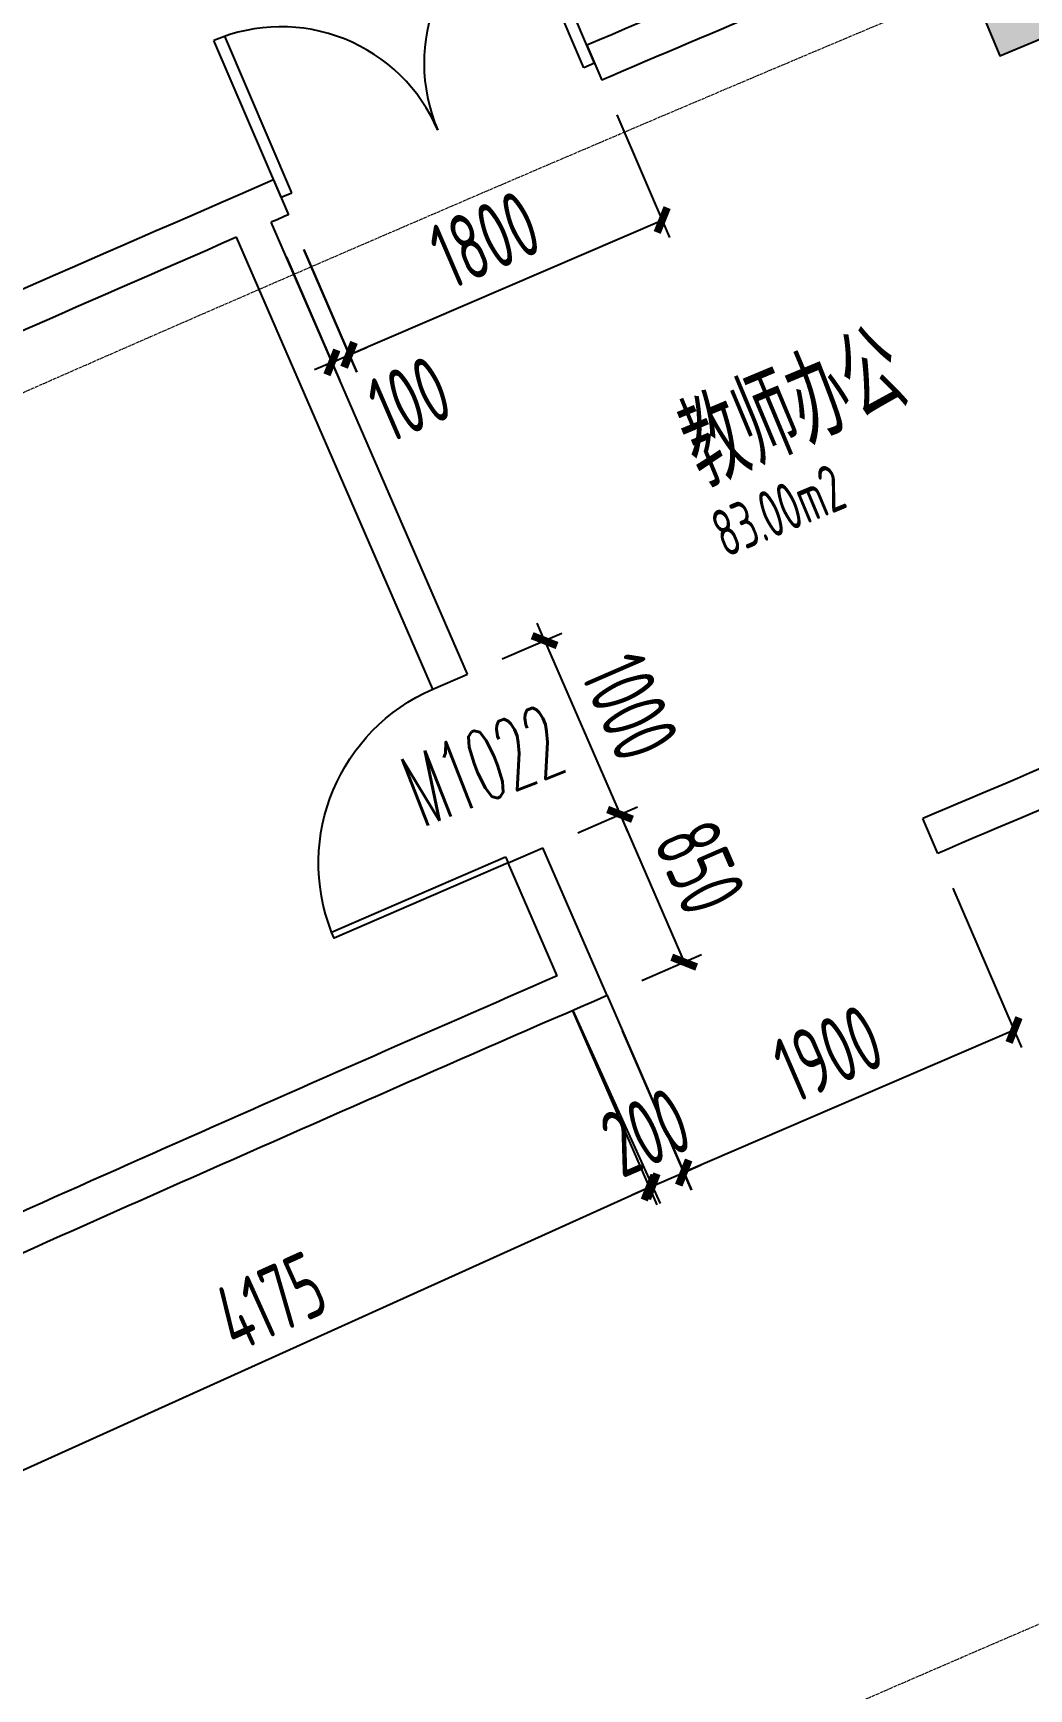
# Model space of a CAD drawing. Header units: millimetres. Extents: x 0 to 12110233, y -6694180 to 0.
# Drawn here: x 11657286 to 11662542, y -6424866 to -6416127 of the extents above; entities that cross this region are included whole.
import ezdxf
from ezdxf.enums import TextEntityAlignment as Align

# ---------------------------------------------------------------- set-up
doc = ezdxf.new("R2010")
doc.units = ezdxf.units.MM
doc.header["$LTSCALE"] = 10
doc.linetypes.add('A1-RG-AXIS-3~4F$0$CENTER', pattern=[50.8, 31.75, -6.35, 6.35, -6.35])
doc.linetypes.add('A1-RI-F3$0$HIDDEN2', pattern=[0.1875, 0.125, -0.0625])
for name, color, linetype in [('A1-RD-3F$0$A-GLAZ', 140, 'Continuous'), ('A1-RD-3F$0$A-louban', 5, 'Continuous'), ('A1-RG-AXIS-3~4F$0$A-COLU-HATH', 8, 'Continuous'), ('A1-RG-AXIS-3~4F$0$A-COLUMN', 7, 'Continuous'), ('A1-RG-AXIS-3~4F$0$A2-RG-AXIS-150$0$A-DIMS-100', 1, 'Continuous'), ('A1-RI-F3$0$A-DIMS-1：100', 1, 'Continuous'), ('A1-RI-F3$0$A-DOOR', 32, 'Continuous'), ('A1-RI-F3$0$A-FUZHUXIAN', 55, 'A1-RI-F3$0$HIDDEN2'), ('A1-RI-F3$0$A-STRS-HRAL', 3, 'Continuous'), ('A1-RI-F3$0$A-SYMB-AREA', 4, 'Continuous'), ('A1-RI-F3$0$A-SYMB-NAME', 4, 'Continuous'), ('A1-RI-F3$0$A-TEXT1', 4, 'Continuous'), ('A1-RI-F3$0$A-WALL', 7, 'Continuous'), ('A1-RI-F3$0$A1-RI-F3$0$A-DETL-PEN1', 245, 'Continuous'), ('A1-RI-F3$0$A1-RI-F3$0$A-DETL-PEN2', 233, 'Continuous'), ('A1-RI-F3$0$Crescent canopy$0$A-DETL-PEN1', 245, 'Continuous'), ('A1-RI-F3$0$Crescent canopy$0$A-DETL-PEN2', 233, 'Continuous'), ('A1-RI-F3$0$N-SYMB-DOOR', 13, 'Continuous'), ('A1-RI-F3$0$N-SYMB-DOOR1', 13, 'Continuous'), ('A1-RI-F3$0$N-SYMB-DOOR2', 13, 'Continuous')]:
    doc.layers.add(name, color=color, linetype=linetype)
doc.layers.add('A1-RG-AXIS-3~4F$0$A-GRID', color=1, linetype='A1-RG-AXIS-3~4F$0$CENTER', lineweight=9)
doc.layers.add('A1-RI-F3$0$A-HOLE', color=2, linetype='Continuous', lineweight=5)
doc.styles.add('A1-RG-AXIS-3~4F$0$A2-RG-AXIS-150$0$XD2008', font='romans.shx', dxfattribs={"width": 0.7})
doc.styles.add('A1-RI-F3$0$ECADI', font='gbeitc.shx', dxfattribs={"width": 0.7, "bigfont": 'gbcbig.shx'})
doc.styles.add('A1-RI-F3$0$ECADI-SYM', font='simplex.shx', dxfattribs={"width": 0.7, "bigfont": 'hztxt.shx'})
doc.styles.add('A1-RI-F3$0$XD2008', font='xd-hzs.shx', dxfattribs={"width": 0.7, "bigfont": 'xd-hztxt.shx'})
doc.dimstyles.new('A1-RG-AXIS-3~4F$0$A2-RG-AXIS-150$0$XD100', dxfattribs={"dimscale": 100, "dimtxt": 5.5, "dimasz": 1.5, "dimexe": 1, "dimexo": 2, "dimgap": 0.5, "dimtad": 1, "dimdec": 0, "dimdsep": 46, "dimtxsty": 'A1-RG-AXIS-3~4F$0$A2-RG-AXIS-150$0$XD2008', "dimblk": 'A1-RG-AXIS-3~4F$0$A2-RG-AXIS-150$0$_ArchTick', "dimcen": 2.5, "dimclrt": 4, "dimaunit": 1, "dimadec": 3, "dimazin": 0, "dimtfac": 1, "dimtdec": 0, "dimtix": 1, "dimtmove": 0, "dimatfit": 3, "dimfxl": 0, "dimtolj": 1, "dimtzin": 0, "dimarcsym": 0})
doc.dimstyles.new('A1-RI-F3$0$XD100$0', dxfattribs={"dimscale": 100, "dimtxt": 3.5, "dimasz": 2, "dimexe": 1, "dimexo": 2, "dimgap": 1, "dimtad": 1, "dimdec": 0, "dimdsep": 46, "dimtxsty": 'A1-RI-F3$0$XD2008', "dimblk1": 'A1-RI-F3$0$_ArchTick', "dimblk2": 'A1-RI-F3$0$_ArchTick', "dimsah": 1, "dimcen": 2.5, "dimclrd": 1, "dimclre": 1, "dimclrt": 4, "dimaunit": 1, "dimadec": 0, "dimazin": 0, "dimtfac": 1, "dimtdec": 0, "dimtix": 1, "dimtmove": 2, "dimatfit": 3, "dimfxl": 0, "dimtolj": 1, "dimtzin": 0, "dimarcsym": 0})

# ---------------------------------------------------------------- blocks, each defined once
blk = doc.blocks.new('A1-RD-3F')
at = {"layer": 'A1-RD-3F$0$A-GLAZ', "ltscale": 0.25}
for radius, start, end in [(292800, 108.984813, 114.488967), (292500, 108.926088, 127.887577)]:
    blk.add_arc((11778731.9, -6694178.6), radius, start, end, dxfattribs=at)
at = {"layer": 'A1-RD-3F$0$A-louban'}
blk.add_lwpolyline([(11599156.3, -6462911.6, -0.082408), (11683479, -6417305.5), (11680005, -6407185.2, 0.001341), (11678467.4, -6407718.7)], format="xyb", dxfattribs=at)
blk.add_lwpolyline([(11669520.9, -6410687.2), (11668553.2, -6408166.6, 0.013789), (11652954.6, -6414674.9), (11654065.4, -6417135.8, -0.013784)], format="xyb", close=True, dxfattribs=at)
blk = doc.blocks.new('A1-RI-F3$0$A-X-D2-60$0$d1000')
at = {"layer": 'A1-RI-F3$0$A-DOOR'}
blk.add_lwpolyline([(1257258.4, 175906.7), (1257258.4, 175941.7), (1256258.2, 175941.7), (1256258.2, 175906.7)], close=True, dxfattribs=at)
blk.add_arc((1257257.6, 175941.7), 1000, 182.00579, 269.95491, dxfattribs=at)
blk = doc.blocks.new('A1-RI-F3$0$5erhfh')
at = {"layer": 'A1-RI-F3$0$A-SYMB-AREA', "style": 'A1-RI-F3$0$ECADI', "width": 0.7}
blk.add_attdef('340M2', text='', height=2.5, dxfattribs=at).set_placement((0, 1.25), align=Align.MIDDLE_LEFT)
at = {"layer": 'A1-RI-F3$0$A-SYMB-NAME', "style": 'A1-RI-F3$0$ECADI', "width": 0.7}
blk.add_attdef('CHINESENAME', (-12.292, 3.087), '', height=4.5, dxfattribs=at)
blk = doc.blocks.new('A1-RI-F3$0$_ArchTick')
at = {"color": 0, "linetype": 'ByBlock', "const_width": 0.4}
blk.add_lwpolyline([(-0.5, -0.5), (0.5, 0.5)], dxfattribs=at)
blk = doc.blocks.new('*D300')
at = {"layer": 'A1-RI-F3$0$A-DIMS-1：100', "color": 1, "linetype": 'ByBlock', "lineweight": -2}
for p, q in [((11658714.5, -6417268.7), (11658994.6, -6417916.5)), ((11658623, -6417308.3), (11658903.1, -6417956.1)), ((11658954.9, -6417824.7), (11659046.7, -6417785)), ((11658863.4, -6417864.3), (11658771.6, -6417904)), ((11658863.4, -6417864.3), (11658954.9, -6417824.7))]:
    blk.add_line(p, q, dxfattribs=at)
at = {"layer": 'A1-RI-F3$0$A-DIMS-1：100', "color": 1, "linetype": 'ByBlock', "lineweight": -2, "xscale": 100, "yscale": 100, "zscale": 100}
for p, rotation in [((11658863.4, -6417864.3), 23.38206727511462), ((11658954.9, -6417824.7), 203.3820672751146)]:
    blk.add_blockref('A1-RI-F3$0$_ArchTick', p, dxfattribs=dict(at, rotation=rotation))
at = {"layer": 'A1-RI-F3$0$A-DIMS-1：100', "color": 4, "linetype": 'ByBlock', "insert": (11659273, -6418057.5), "char_height": 350, "attachment_point": 5, "rotation": 23.38207, "style": 'A1-RI-F3$0$XD2008'}
blk.add_mtext('\\A1;100', dxfattribs=at)
blk = doc.blocks.new('*D301')
at = {"layer": 'A1-RI-F3$0$A-DIMS-1：100', "color": 1, "linetype": 'ByBlock', "lineweight": -2}
for p, q in [((11660367.7, -6416557.9), (11660645.9, -6417205.1)), ((11658952.8, -6417824.1), (11660606.5, -6417113.2)), ((11658714, -6417268.8), (11658992.3, -6417916))]:
    blk.add_line(p, q, dxfattribs=at)
at = {"layer": 'A1-RI-F3$0$A-DIMS-1：100', "color": 1, "linetype": 'ByBlock', "lineweight": -2, "xscale": 100, "yscale": 100, "zscale": 100}
for p, rotation in [((11660606.5, -6417113.2), 23.26194226071714), ((11658952.8, -6417824.1), 203.2619422607171)]:
    blk.add_blockref('A1-RI-F3$0$_ArchTick', p, dxfattribs=dict(at, rotation=rotation))
at = {"layer": 'A1-RI-F3$0$A-DIMS-1：100', "color": 4, "linetype": 'ByBlock', "insert": (11659671, -6417216), "char_height": 350, "attachment_point": 5, "rotation": 23.26194, "style": 'A1-RI-F3$0$XD2008'}
blk.add_mtext('\\A1;1800', dxfattribs=at)
blk = doc.blocks.new('*D302')
at = {"layer": 'A1-RI-F3$0$A-DIMS-1：100', "color": 1, "linetype": 'ByBlock', "lineweight": -2}
for p, q in [((11662140.7, -6420639.7), (11662503.4, -6421480.2)), ((11660396.2, -6421392.5), (11660758.9, -6422232.9)), ((11662463.8, -6421388.3), (11660719.2, -6422141.1))]:
    blk.add_line(p, q, dxfattribs=at)
at = {"layer": 'A1-RI-F3$0$A-DIMS-1：100', "color": 1, "linetype": 'ByBlock', "lineweight": -2, "xscale": 100, "yscale": 100, "zscale": 100}
for p, rotation in [((11662463.8, -6421388.3), 23.34085193550621), ((11660719.2, -6422141.1), 203.3408519355062)]:
    blk.add_blockref('A1-RI-F3$0$_ArchTick', p, dxfattribs=dict(at, rotation=rotation))
at = {"layer": 'A1-RI-F3$0$A-DIMS-1：100', "color": 4, "linetype": 'ByBlock', "insert": (11661482.5, -6421512.2), "char_height": 350, "attachment_point": 5, "rotation": 23.34085, "style": 'A1-RI-F3$0$XD2008'}
blk.add_mtext('\\A1;1900', dxfattribs=at)
blk = doc.blocks.new('*D303')
at = {"layer": 'A1-RI-F3$0$A-DIMS-1：100', "color": 1, "linetype": 'ByBlock', "lineweight": -2}
for p, q in [((11660135.2, -6421285.2), (11660595.1, -6422304.1)), ((11660553.9, -6422212.9), (11656748.4, -6423930.6)), ((11656329.6, -6423002.9), (11656789.5, -6424021.8))]:
    blk.add_line(p, q, dxfattribs=at)
at = {"layer": 'A1-RI-F3$0$A-DIMS-1：100', "color": 1, "linetype": 'ByBlock', "lineweight": -2, "xscale": 100, "yscale": 100, "zscale": 100}
for p, rotation in [((11660553.9, -6422212.9), 24.29328656345336), ((11656748.4, -6423930.6), 204.2932865634533)]:
    blk.add_blockref('A1-RI-F3$0$_ArchTick', p, dxfattribs=dict(at, rotation=rotation))
at = {"layer": 'A1-RI-F3$0$A-DIMS-1：100', "color": 4, "linetype": 'ByBlock', "insert": (11658538, -6422821.1), "char_height": 350, "attachment_point": 5, "rotation": 24.29329, "style": 'A1-RI-F3$0$XD2008'}
blk.add_mtext('\\A1;4175', dxfattribs=at)
blk = doc.blocks.new('*D304')
at = {"layer": 'A1-RI-F3$0$A-DIMS-1：100', "color": 1, "linetype": 'ByBlock', "lineweight": -2}
for p, q in [((11660132.6, -6421286.4), (11660577.7, -6422311.6)), ((11660316, -6421206.7), (11660761.2, -6422231.9)), ((11660537.9, -6422219.9), (11660721.4, -6422140.2)), ((11660721.4, -6422140.2), (11660813.1, -6422100.4)), ((11660537.9, -6422219.9), (11660446.2, -6422259.7))]:
    blk.add_line(p, q, dxfattribs=at)
at = {"layer": 'A1-RI-F3$0$A-DIMS-1：100', "color": 1, "linetype": 'ByBlock', "lineweight": -2, "xscale": 100, "yscale": 100, "zscale": 100}
for p, rotation in [((11660721.4, -6422140.2), 203.4705773573729), ((11660537.9, -6422219.9), 23.47057735737291)]:
    blk.add_blockref('A1-RI-F3$0$_ArchTick', p, dxfattribs=dict(at, rotation=rotation))
at = {"layer": 'A1-RI-F3$0$A-DIMS-1：100', "color": 4, "linetype": 'ByBlock', "insert": (11660520.1, -6421927.8), "char_height": 350, "attachment_point": 5, "rotation": 23.47058, "style": 'A1-RI-F3$0$XD2008'}
blk.add_mtext('\\A1;200', dxfattribs=at)
blk = doc.blocks.new('*D305')
at = {"layer": 'A1-RI-F3$0$A-DIMS-1：100', "color": 1, "linetype": 'ByBlock', "lineweight": -2}
for p, q in [((11659985.9, -6419332.9), (11659946.1, -6419241.2)), ((11659762.6, -6419429.9), (11660077.7, -6419293.1)), ((11659985.9, -6419332.9), (11660384.2, -6420250.2)), ((11660160.8, -6420347.2), (11660475.9, -6420210.3)), ((11660384.2, -6420250.2), (11660424, -6420341.9))]:
    blk.add_line(p, q, dxfattribs=at)
at = {"layer": 'A1-RI-F3$0$A-DIMS-1：100', "color": 1, "linetype": 'ByBlock', "lineweight": -2, "xscale": 100, "yscale": 100, "zscale": 100}
for p, rotation in [((11659985.9, -6419332.9), 293.4705773573378), ((11660384.2, -6420250.2), 113.4705773573379)]:
    blk.add_blockref('A1-RI-F3$0$_ArchTick', p, dxfattribs=dict(at, rotation=rotation))
at = {"layer": 'A1-RI-F3$0$A-DIMS-1：100', "color": 4, "linetype": 'ByBlock', "insert": (11660437.3, -6419682), "char_height": 350, "attachment_point": 5, "rotation": 293.47058, "style": 'A1-RI-F3$0$XD2008'}
blk.add_mtext('\\A1;1000', dxfattribs=at)
blk = doc.blocks.new('*D306')
at = {"layer": 'A1-RI-F3$0$A-DIMS-1：100', "color": 1, "linetype": 'ByBlock', "lineweight": -2}
for p, q in [((11660160.8, -6420347.2), (11660475.9, -6420210.3)), ((11660384.2, -6420250.2), (11660722.8, -6421030.1)), ((11660499.5, -6421127), (11660814.6, -6420990.2))]:
    blk.add_line(p, q, dxfattribs=at)
at = {"layer": 'A1-RI-F3$0$A-DIMS-1：100', "color": 1, "linetype": 'ByBlock', "lineweight": -2, "xscale": 100, "yscale": 100, "zscale": 100}
for p, rotation in [((11660384.2, -6420250.2), 113.4705940086484), ((11660722.8, -6421030.1), 293.4705940086483)]:
    blk.add_blockref('A1-RI-F3$0$_ArchTick', p, dxfattribs=dict(at, rotation=rotation))
at = {"layer": 'A1-RI-F3$0$A-DIMS-1：100', "color": 4, "linetype": 'ByBlock', "insert": (11660805.8, -6420530.6), "char_height": 350, "attachment_point": 5, "rotation": 293.47059, "style": 'A1-RI-F3$0$XD2008'}
blk.add_mtext('\\A1;850', dxfattribs=at)
blk = doc.blocks.new('A1-RI-F3$0$mc')
at = {"layer": 'A1-RI-F3$0$N-SYMB-DOOR', "style": 'A1-RI-F3$0$ECADI-SYM', "width": 0.7}
for tag, p in [('门窗主编号1', (55.7, -311.3)), ('门窗主编号2', (667.6, -311.3))]:
    blk.add_attdef(tag, p, '', height=180, dxfattribs=at)
at = {"layer": 'A1-RI-F3$0$N-SYMB-DOOR', "style": 'A1-RI-F3$0$ECADI-SYM', "width": 0.7, "flags": 1}
for tag, p in [('洞口尺寸(宽X高)', (55.6, -717.2)), ('备注', (57.1, -921.2))]:
    blk.add_attdef(tag, p, '', height=180, dxfattribs=at)
at = {"layer": 'A1-RI-F3$0$N-SYMB-DOOR1', "style": 'A1-RI-F3$0$ECADI-SYM', "width": 0.7}
blk.add_attdef('门窗辅编号1', (55.7, -516.1), '', height=180, dxfattribs=at)
at = {"layer": 'A1-RI-F3$0$N-SYMB-DOOR2', "style": 'A1-RI-F3$0$ECADI-SYM', "width": 0.7}
blk.add_attdef('门窗辅编号2', (311.5, -516.1), '', height=180, dxfattribs=at)
blk = doc.blocks.new('A1-RG-AXIS-3~4F$0$A2-RG-AXIS-150$0$_ArchTick')
at = {"color": 0, "linetype": 'ByBlock', "const_width": 0.4}
blk.add_lwpolyline([(-0.5, -0.5), (0.5, 0.5)], dxfattribs=at)
blk = doc.blocks.new('*D711')
at = {"layer": 'A1-RG-AXIS-3~4F$0$A2-RG-AXIS-150$0$A-DIMS-100', "color": 0, "lineweight": -2, "ltscale": 3}
for p, q in [((11670910, -6387267.3), (11670915.9, -6387284)), ((11580897.2, -6435951), (11580908, -6435965))]:
    blk.add_line(p, q, dxfattribs=at)
blk.add_arc((11778731.9, -6694178.6), 325182.4, 109.357031, 127.456634, dxfattribs=at)
at = {"layer": 'A1-RG-AXIS-3~4F$0$A2-RG-AXIS-150$0$A-DIMS-100', "color": 0, "lineweight": -2, "ltscale": 3, "xscale": 150, "yscale": 150, "zscale": 150}
for p, rotation in [((11670949, -6387378.3), 19.35703132825471), ((11580968.8, -6436044.4), 217.4566338573137)]:
    blk.add_blockref('A1-RG-AXIS-3~4F$0$A2-RG-AXIS-150$0$_ArchTick', p, dxfattribs=dict(at, rotation=rotation))
at = {"layer": 'A1-RG-AXIS-3~4F$0$A2-RG-AXIS-150$0$A-DIMS-100', "color": 4, "ltscale": 3, "insert": (11623903.2, -6407910.6), "char_height": 375, "attachment_point": 5, "rotation": 28.40683, "style": 'A1-RG-AXIS-3~4F$0$A2-RG-AXIS-150$0$XD2008'}
blk.add_mtext('\\A1;18°5\'59"', dxfattribs=at)
blk = doc.blocks.new('A1-RG-AXIS-3~4F$0$colu')
at = {"layer": 'A1-RG-AXIS-3~4F$0$A-COLU-HATH', "linetype": 'ByBlock'}
h = blk.add_hatch(color=256, dxfattribs=at)
h.paths.add_polyline_path([(11645506.5, -6407137.9), (11645842, -6407864.2), (11645388.1, -6408073.9), (11645052.6, -6407347.6)])
h.paths.add_polyline_path([(11672567.5, -6404094.9), (11672841.4, -6404846.5), (11673311.2, -6404675.2), (11673037.2, -6403923.6)])
h.paths.add_polyline_path([(11669749.3, -6396288.4), (11670092.2, -6397229.1), (11670561.8, -6397057.7), (11670219.1, -6396117.2)])
h.paths.add_polyline_path([(11648218.5, -6414201.1), (11648554, -6414927.4), (11649007.9, -6414717.7), (11648672.4, -6413991.5)])
h.paths.add_polyline_path([(11630302.3, -6423284.6), (11630692.9, -6423982.7), (11631129.2, -6423738.6), (11630738.6, -6423040.4)])
h.paths.add_polyline_path([(11626248.1, -6416039.2), (11626638.7, -6416737.4), (11627075.1, -6416493.2), (11626684.4, -6415795.1)])
h.paths.add_polyline_path([(11604911.2, -6438703.6), (11605416.6, -6439448.3), (11605995.8, -6439055.2), (11605490.4, -6438310.5)])
h.paths.add_polyline_path([(11612318.5, -6433817.9), (11612802.4, -6434576.8), (11613392.6, -6434200.5), (11612908.8, -6433441.6)])
h.paths.add_polyline_path([(11678236.4, -6409177.5), (11678567.9, -6410121), (11679228.3, -6409889), (11678896.8, -6408945.5)])
h.paths.add_polyline_path([(11591264.2, -6433838.8), (11591158.5, -6433556.8), (11590222.1, -6433907.7), (11590399.9, -6434382.1)])
h.paths.add_polyline_path([(11582705.6, -6437301.3), (11582516, -6436795.2), (11581579.6, -6437146.1), (11581699.7, -6437471)])
h.paths.add_polyline_path([(11606394.6, -6455923.8), (11606921.2, -6456653.6), (11607488.9, -6456244), (11606962.3, -6455514.2)])
h.paths.add_polyline_path([(11613306.9, -6451073.5), (11613812.4, -6451818.2), (11614391.5, -6451425.1), (11613886.1, -6450680.4)])
h.paths.add_polyline_path([(11620355.7, -6446423.7), (11620839.5, -6447182.6), (11621429.7, -6446806.3), (11620945.9, -6446047.4)])
h.paths.add_polyline_path([(11627535, -6441978.3), (11627996.9, -6442750.7), (11628597.7, -6442391.5), (11628135.8, -6441619.1)])
h.paths.add_polyline_path([(11634839, -6437740.8), (11635278.5, -6438526.2), (11635889.4, -6438184.4), (11635449.9, -6437399)])
h.paths.add_polyline_path([(11642261.7, -6433714.8), (11642678.5, -6434512.5), (11643298.9, -6434188.4), (11642882.2, -6433390.7)])
h.paths.add_polyline_path([(11657438.5, -6426310.3), (11657808.8, -6427130.6), (11658446.8, -6426842.6), (11658076.5, -6426022.3)])
h.paths.add_polyline_path([(11665180.1, -6422937.9), (11665526.7, -6423768.5), (11666172.7, -6423499), (11665826.1, -6422668.4)])
h.paths.add_polyline_path([(11673015.3, -6419789.2), (11673337.9, -6420629.5), (11673991.4, -6420378.6), (11673668.8, -6419538.4)])
h.paths.add_polyline_path([(11675949.4, -6402667.6), (11676280.8, -6403611.1), (11676941.3, -6403379), (11676609.8, -6402435.6)])
h.paths.add_polyline_path([(11632162.7, -6412872.3), (11631542.2, -6413196.4), (11632283.1, -6414614.6), (11632903.5, -6414290.4)])
h.paths.add_polyline_path([(11648552.6, -6404922.5), (11647914.6, -6405210.5), (11648572.8, -6406668.9), (11649210.9, -6406380.9)])
h.paths.add_polyline_path([(11590471.6, -6449023.6), (11591079.8, -6449817.4), (11591635.4, -6449391.7), (11591027.3, -6448597.9)])
h.paths.add_polyline_path([(11601625.9, -6449314.5), (11602152.5, -6450044.4), (11602720.2, -6449634.8), (11602193.6, -6448905)])
h.paths.add_polyline_path([(11597647.1, -6443800.1), (11598173.7, -6444529.9), (11598741.4, -6444120.4), (11598214.8, -6443390.5)])
h.paths.add_polyline_path([(11600306.1, -6431918.8), (11600811.6, -6432663.5), (11601390.7, -6432270.4), (11600885.3, -6431525.7)])
h.paths.add_polyline_path([(11615974.2, -6439551.7), (11616458.1, -6440310.5), (11617048.3, -6439934.2), (11616564.5, -6439175.3)])
h.paths.add_polyline_path([(11615655.2, -6422108.9), (11616117.1, -6422881.3), (11616717.9, -6422522.1), (11616256, -6421749.7)])
h.paths.add_polyline_path([(11619863.2, -6429146.9), (11620325, -6429919.3), (11620925.8, -6429560.1), (11620464, -6428787.6)])
h.paths.add_polyline_path([(11630859.3, -6430628.5), (11631298.8, -6431413.9), (11631909.7, -6431072.1), (11631470.2, -6430286.7)])
h.paths.add_polyline_path([(11627538.8, -6424694.4), (11627978.3, -6425479.8), (11628589.1, -6425138), (11628149.7, -6424352.6)])
h.paths.add_polyline_path([(11638487.9, -6426491.2), (11638904.6, -6427288.9), (11639525, -6426964.7), (11639108.3, -6426167.1)])
h.paths.add_polyline_path([(11646232.1, -6422574.6), (11646625.7, -6423383.9), (11647255.2, -6423077.7), (11646861.6, -6422268.4)])
h.paths.add_polyline_path([(11654085.6, -6418882), (11654455.8, -6419702.3), (11655093.8, -6419414.3), (11654723.6, -6418594)])
h.paths.add_polyline_path([(11659423.4, -6409140.7), (11659769.9, -6409971.3), (11660416, -6409701.8), (11660069.4, -6408871.2)])
h.paths.add_polyline_path([(11662041.8, -6415416.4), (11662388.4, -6416247), (11663034.4, -6415977.4), (11662687.8, -6415146.8)])
h.paths.add_polyline_path([(11670094.3, -6412180.7), (11670416.9, -6413020.9), (11671070.4, -6412770), (11670747.8, -6411929.8)])
edge = h.paths.add_edge_path()
edge.add_arc((11595249.5, -6454684.4), 425, 0, 360)
h.paths.add_polyline_path([(11585545.5, -6442593.7), (11586153.7, -6443387.5), (11586709.3, -6442961.8), (11586101.2, -6442168)])
h.paths.add_polyline_path([(11592849.2, -6437150.3), (11593375.8, -6437880.2), (11593943.4, -6437470.6), (11593416.8, -6436740.7)])
h.paths.add_polyline_path([(11608730, -6444330.1), (11609235.4, -6445074.8), (11609814.6, -6444681.6), (11609309.2, -6443937)])
h.paths.add_polyline_path([(11607910.2, -6426903.7), (11608394.1, -6427662.5), (11608984.3, -6427286.2), (11608500.5, -6426527.3)])
h.paths.add_polyline_path([(11623352.7, -6434983.2), (11623814.5, -6435755.7), (11624415.3, -6435396.5), (11623953.5, -6434624)])
h.paths.add_polyline_path([(11623534.7, -6417538.5), (11623974.1, -6418323.9), (11624585, -6417982.1), (11624145.5, -6417196.7)])
h.paths.add_polyline_path([(11635339.1, -6420464.1), (11635755.9, -6421261.8), (11636376.3, -6420937.7), (11635959.6, -6420140)])
h.paths.add_polyline_path([(11643257.7, -6416459.6), (11643651.4, -6417268.9), (11644280.8, -6416962.8), (11643887.2, -6416153.4)])
h.paths.add_polyline_path([(11651288, -6412684.1), (11651658.2, -6413504.4), (11652296.3, -6413216.4), (11651926, -6412396.1)])
h.paths.add_polyline_path([(11656265.8, -6401573.1), (11656650.9, -6402495.9), (11657296.9, -6402226.4), (11656911.8, -6401303.5)])
h.paths.add_polyline_path([(11664718.2, -6398177.2), (11665076.6, -6399110.8), (11665730.1, -6398859.9), (11665371.7, -6397926.3)])
h.paths.add_polyline_path([(11667657.1, -6405832.5), (11667979.7, -6406672.7), (11668633.2, -6406421.8), (11668310.6, -6405581.6)])
h.paths.add_polyline_path([(11673264.6, -6395025.5), (11673596.1, -6395968.9), (11674256.5, -6395736.9), (11673925, -6394793.5)])
edge = h.paths.add_edge_path()
edge.add_arc((11681417.1, -6417175.4), 425, 0, 360)
edge = h.paths.add_edge_path()
edge.add_arc((11600175.9, -6461114.9), 425, 0, 360)
edge = h.paths.add_edge_path()
edge.add_arc((11640554, -6410100.5), 425, 0, 360)
at = {"layer": 'A1-RG-AXIS-3~4F$0$A-COLUMN'}
blk.add_lwpolyline([(11662041.8, -6415416.4), (11662388.4, -6416247), (11663034.4, -6415977.4), (11662687.8, -6415146.8)], close=True, dxfattribs=at)
blk = doc.blocks.new('A1-RI-F3$0$1500')
at = {"layer": 'A1-RI-F3$0$A-DOOR'}
for p, q in [((0, 100), (0, 850)), ((51.4, 100), (51.4, 848.2)), ((1448.6, 100), (1448.6, 848.2)), ((1500, 100), (1500, 850)), ((0, 100), (51.4, 100)), ((1500, 100), (1448.6, 100))]:
    blk.add_line(p, q, dxfattribs=at)
for centre, start, end in [((0, 100), 0, 90), ((1500, 100), 90, 180)]:
    blk.add_arc(centre, 750, start, end, dxfattribs=at)
blk = doc.blocks.new('A1-RI-F3$0$A1-RI-F3$0$CRESCENT')
at = {"layer": 'A1-RI-F3$0$A1-RI-F3$0$A-DETL-PEN1'}
for radius, start, end in [(291580, 107.790057, 130.533292), (291480, 107.790084, 130.533219), (290140, 107.790447, 130.532235), (290040, 107.790474, 130.532161)]:
    blk.add_arc((761387.7, 423551.4), radius, start, end, dxfattribs=at)
at = {"layer": 'A1-RI-F3$0$A1-RI-F3$0$A-DETL-PEN2'}
for centre, radius, start, end in [((761380.1, 423549.8), 288986.4, 105.823203, 130.748127), ((761380.1, 423549.8), 286271.4, 105.796399, 131.291613), ((761380.1, 423549.8), 285986.4, 105.793556, 131.349257), ((761380.4, 423568.4), 292471.7, 112.726045, 113.441217)]:
    blk.add_arc(centre, radius, start, end, dxfattribs=at)
blk = doc.blocks.new('A1-RI-F3$0$Crescent canopy$0$CRESCENT')
at = {"layer": 'A1-RI-F3$0$Crescent canopy$0$A-DETL-PEN1'}
for radius, start, end in [(291580, 107.790057, 130.533292), (291480, 107.790084, 130.533219), (290140, 107.790447, 130.532235), (290040, 107.790474, 130.532161)]:
    blk.add_arc((761387.7, 423551.4), radius, start, end, dxfattribs=at)
at = {"layer": 'A1-RI-F3$0$Crescent canopy$0$A-DETL-PEN2'}
blk.add_arc((761380.4, 423568.4), 292471.7, 112.726045, 113.441217, dxfattribs=at)
blk = doc.blocks.new('A1-RG-AXIS-3~4F')
at = {"layer": 'A1-RG-AXIS-3~4F$0$A-GRID', "linetype": 'A1-RG-AXIS-3~4F$0$CENTER', "ltscale": 0.05}
blk.add_lwpolyline([(11682866.1, -6392336.6, 0.10373), (11569674.9, -6456283.6, 0.10373)], format="xyb", dxfattribs=at)
at = {"layer": 'A1-RG-AXIS-3~4F$0$A-GRID', "ltscale": 0.05}
for points in [[(11690526.5, -6414141.6, 0.104527), (11584753.6, -6473784.9, 0.104527)], [(11691982.6, -6418505.7, 0.104638), (11587756.3, -6477270.1)]]:
    blk.add_lwpolyline(points, format="xyb", dxfattribs=at)
at = {"layer": 'A1-RG-AXIS-3~4F$0$A-GRID', "linetype": 'A1-RG-AXIS-3~4F$0$CENTER', "ltscale": 0.05}
blk.add_arc((11778731.9, -6694178.6), 308600, 107.574373, 131.323037, dxfattribs=at)
at = {"layer": 'A1-RG-AXIS-3~4F$0$A-GRID', "ltscale": 0.05}
blk.add_arc((11778731.9, -6694178.6), 301700, 107.53359, 131.336201, dxfattribs=at)
at = {"layer": 'A1-RG-AXIS-3~4F$0$A-COLU-HATH', "linetype": 'ByBlock'}
blk.add_blockref('A1-RG-AXIS-3~4F$0$colu', (0, 0), dxfattribs=at)
at = {"layer": 'A1-RG-AXIS-3~4F$0$A2-RG-AXIS-150$0$A-DIMS-100', "ltscale": 3}
dim = blk.add_angular_dim_3p(base=(11639299.9, -6400406.2), center=(11778731.9, -6694178.6), p1=(11670976.3, -6387456), p2=(11581018.9, -6436109.7), dimstyle='A1-RG-AXIS-3~4F$0$A2-RG-AXIS-150$0$XD100', override={"dimtxt": 3.75, "dimadec": 4}, dxfattribs=at)
dim.commit()
dim.dimension.update_dxf_attribs({"geometry": '*D711', "text_midpoint": (11623903.2, -6407910.6)})
blk = doc.blocks.new('A1-RI-F3')
at = {"layer": 'A1-RI-F3$0$A-FUZHUXIAN', "ltscale": 10}
blk.add_lwpolyline([(11641956.2, -6422909.7, -0.017646), (11661425.8, -6413940), (11660386.1, -6411448.2, 0.017649), (11640740.1, -6420499.1)], format="xyb", close=True, dxfattribs=at)
at = {"layer": 'A1-RI-F3$0$A-HOLE'}
blk.add_lwpolyline([(11654065.4, -6417135.8, -0.013784), (11669520.9, -6410687.2), (11668553.2, -6408166.6, 0.013789), (11652954.6, -6414674.9)], format="xyb", close=True, dxfattribs=at)
at = {"layer": 'A1-RI-F3$0$A-STRS-HRAL', "ltscale": 0.25}
for radius, start, end in [(303800, 111.068459, 114.227275), (303650, 111.040188, 114.255546), (303700, 111.049614, 114.24612)]:
    blk.add_arc((11778731.9, -6694178.6), radius, start, end, dxfattribs=at)
at = {"layer": 'A1-RI-F3$0$A-WALL', "linetype": 'ByBlock'}
for p, q in [((11660209.4, -6416190.6), (11660288.7, -6416374.1)), ((11658555.7, -6416901.4), (11658635.1, -6417085)), ((11659395.7, -6419589.2), (11659579.1, -6419509.6)), ((11659793.9, -6420506.5), (11659977.4, -6420426.8))]:
    blk.add_line(p, q, dxfattribs=at)
at = {"layer": 'A1-RI-F3$0$A-WALL'}
for p, q in [((11659579.1, -6419509.6), (11658543.6, -6417124.7)), ((11659395.7, -6419589.2), (11658360.1, -6417204.3)), ((11662061.5, -6420456.1), (11661981.8, -6420272.7)), ((11660316, -6421206.7), (11659977.4, -6420426.8)), ((11660052.9, -6421102.9), (11659793.9, -6420506.5))]:
    blk.add_line(p, q, dxfattribs=at)
at = {"layer": 'A1-RI-F3$0$A-WALL', "linetype": 'ByBlock'}
for radius, start, end in [(302200.2, 112.647868, 113.091385), (302000.2, 112.714271, 113.091193), (302200.2, 113.432658, 114.018372), (302000.2, 113.432692, 113.451605), (302000.2, 113.489549, 113.999218)]:
    blk.add_arc((11778731.9, -6694178.6), radius, start, end, dxfattribs=at)
at = {"layer": 'A1-RI-F3$0$A-WALL'}
for radius, start, end in [(297750, 112.667111, 113.085716), (297550, 112.667124, 113.085457), (297750, 113.48982, 114.360637), (297550, 113.451321, 114.399194)]:
    blk.add_arc((11778731.9, -6694178.6), radius, start, end, dxfattribs=at)
for name, p in [('A1-RG-AXIS-3~4F', (0, 0)), ('A1-RI-F3$0$Crescent canopy$0$CRESCENT', (11017346, -7117715.9))]:
    blk.add_blockref(name, p)
at = {"color": 3, "linetype": 'ByBlock'}
blk.add_blockref('A1-RD-3F', (0, 0), dxfattribs=at)
at = {"layer": 'A1-RI-F3$0$A-DOOR', "xscale": 1.199999999846298, "yscale": 1.199999999846298, "zscale": 1.199999999846298, "rotation": 23.17412942481507}
blk.add_blockref('A1-RI-F3$0$1500', (11658642.4, -6417103.3), dxfattribs=at)
at = {"layer": 'A1-RI-F3$0$A-DOOR', "xscale": -1, "rotation": 203.3820931972233}
blk.add_blockref('A1-RI-F3$0$A-X-D2-60$0$d1000', (10435958.8, -6757970.2), dxfattribs=at)
at = {"layer": 'A1-RI-F3$0$A-SYMB-NAME'}
ref = blk.add_blockref('A1-RI-F3$0$5erhfh', (11662083.6, -6418354.1), dxfattribs=dict(at, xscale=99.9999999998767, yscale=99.9999999998767, zscale=99.9999999998767, rotation=22.64786814614629))
ref.add_attrib('340M2', '83.00m2', (11660940.7, -6418897.4), dxfattribs={"layer": 'A1-RI-F3$0$A-SYMB-AREA', "height": 250, "rotation": 22.64787, "style": 'A1-RI-F3$0$XD2008', "width": 0.7})
ref.add_attrib('CHINESENAME', '教师办公', (11660830.3, -6418542.4), dxfattribs={"height": 450, "rotation": 22.64787, "style": 'A1-RI-F3$0$XD2008', "width": 0.7})
at = {"layer": 'A1-RI-F3$0$Crescent canopy$0$A-DETL-PEN2'}
blk.add_blockref('A1-RI-F3$0$A1-RI-F3$0$CRESCENT', (11017346, -7117715.9), dxfattribs=at)
at = {"layer": 'A1-RI-F3$0$N-SYMB-DOOR'}
ref = blk.add_blockref('A1-RI-F3$0$mc', (11660036.8, -6419544), dxfattribs=dict(at, xscale=-1.499999998887046, yscale=1.499999999068677, rotation=21.49795435926912))
ref.add_attrib('门窗主编号1', 'M1022', (11659341, -6420319.9), dxfattribs={"height": 375, "rotation": 21.49795, "style": 'A1-RI-F3$0$ECADI-SYM', "width": 0.5})
at = {"layer": 'A1-RI-F3$0$A-TEXT1', "style": 'A1-RI-F3$0$ECADI', "width": 0.7}
for tag, p in [('（-0.050）', (11743140.2, -6434229.8)), ('（结构标高）', (11749919, -6434229.8))]:
    blk.add_attdef(tag, p, '', height=321.4, dxfattribs=at)
at = {"layer": 'A1-RI-F3$0$A-DIMS-1：100', "linetype": 'ByBlock'}
for p1, p2, distance, picture, middle in [((11658635.1, -6417085), (11660288.7, -6416374.1), -804.5, '*D301', (11659671, -6417216)), ((11659579.1, -6419509.6), (11659977.4, -6420426.8), 443.5, '*D305', (11660437.3, -6419682)), ((11659977.4, -6420426.8), (11660316, -6421206.7), 443.5, '*D306', (11660805.8, -6420530.6)), ((11662061.5, -6420456.1), (11660317, -6421208.9), 1015.3, '*D302', (11661482.5, -6421512.2)), ((11660052.9, -6421102.9), (11660236.4, -6421023.2), -1217.7, '*D304', (11660520.1, -6421927.8)), ((11660052.9, -6421102.9), (11656247.4, -6422820.6), 1217.8, '*D303', (11658538, -6422821.1))]:
    dim = blk.add_aligned_dim(p1=p1, p2=p2, distance=distance, dimstyle='A1-RI-F3$0$XD100$0', override={"dimasz": 1, "dimadec": 2, "dimazin": 2}, dxfattribs=at)
    dim.commit()
    dim.dimension.update_dxf_attribs({"geometry": picture, "text_midpoint": middle})
dim = blk.add_linear_dim(base=(11658954.9, -6417824.7), p1=(11658543.6, -6417124.7), p2=(11658635.1, -6417085.1), angle=23.38207, dimstyle='A1-RI-F3$0$XD100$0', override={"dimasz": 1, "dimadec": 2, "dimazin": 2}, dxfattribs=at)
dim.commit()
dim.dimension.update_dxf_attribs({"geometry": '*D300', "text_midpoint": (11659273, -6418057.5), "dimtype": 129})

msp = doc.modelspace()

# ---------------------------------------------------------------- block references
msp.add_blockref('A1-RI-F3', (0, 0))

doc.saveas('drawing.dxf')
